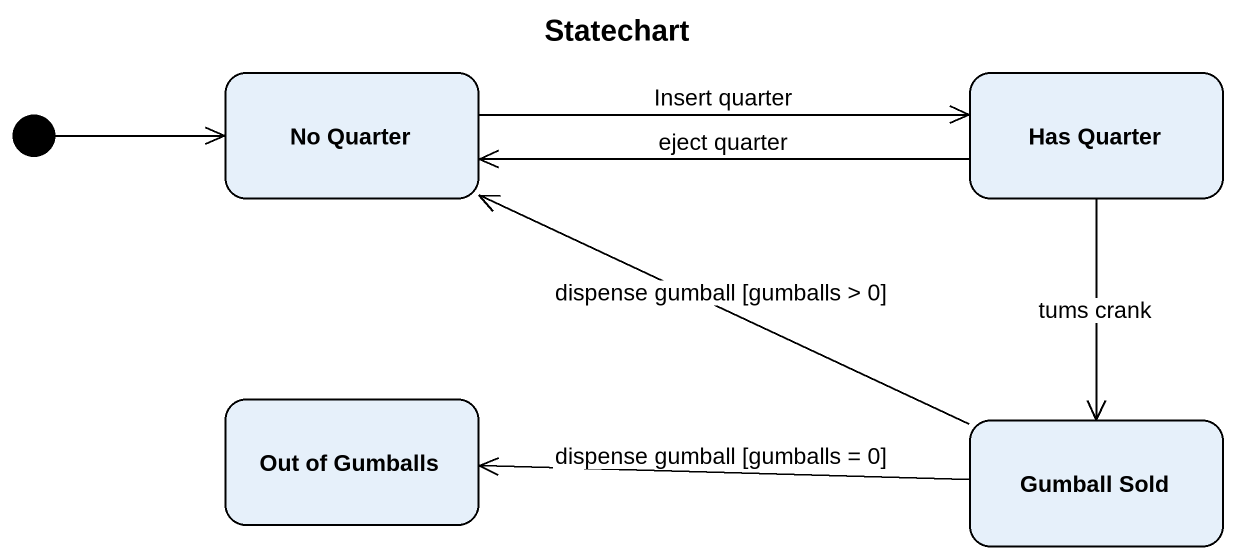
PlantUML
@startuml
title Statechart
hide empty description
state "No Quarter" as No_Quarter
state "Has Quarter" as Has_Quarter
state "Out of Gumballs" as Out_of_Gumballs
state "Gumball Sold" as Gumball_Sold
[*] -right-> No_Quarter
No_Quarter -right-> Has_Quarter : Insert quarter
Has_Quarter -left-> No_Quarter : eject quarter
Has_Quarter --> Gumball_Sold : tums crank
Gumball_Sold -left-> No_Quarter : dispense gumball [gumballs > 0]
Gumball_Sold -left-> Out_of_Gumballs : dispense gumball [gumballs = 0]
@enduml
